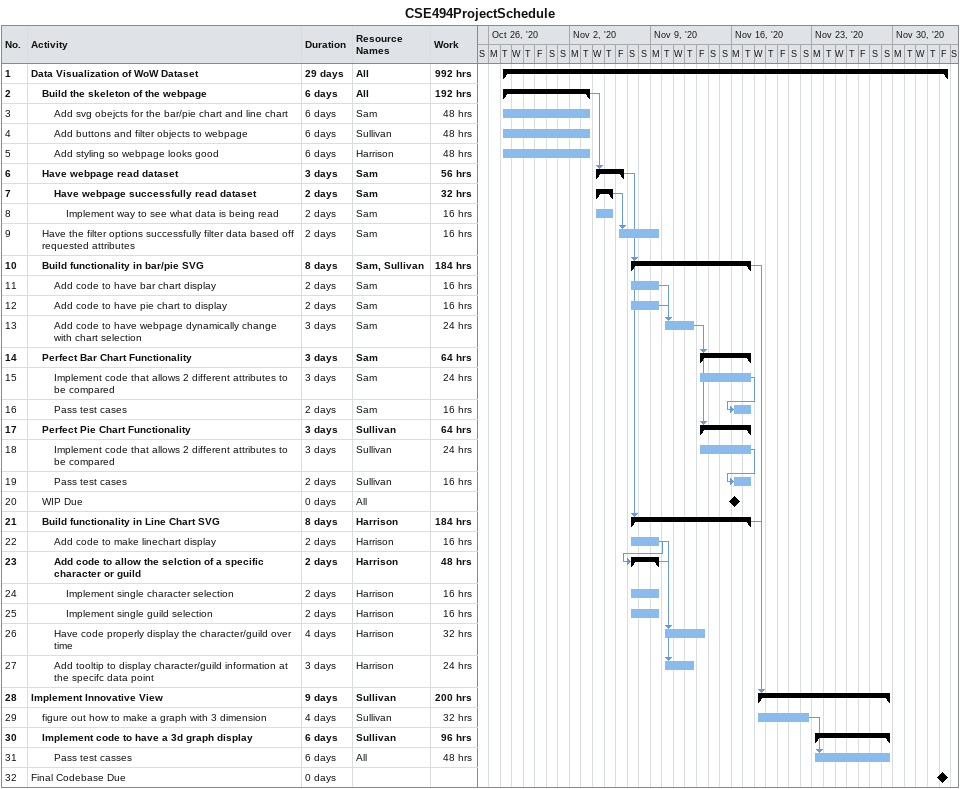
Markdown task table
CSE494ProjectSchedule

| ID | Level | Task | Duration | Start | Finish | Predecessors | Resources | Work (h) |
|---|---|---|---|---|---|---|---|---|
| 1 | 1 | **Data Visualization of WoW Dataset** | 29d | 2020-10-27 | 2020-12-04 |  | All | 992 |
| 2 | 2 | **Build the skeleton of the webpage** | 6d | 2020-10-27 | 2020-11-03 |  | All | 192 |
| 3 | 3 | Add svg obejcts for the bar/pie chart and line chart | 6d | 2020-10-27 | 2020-11-03 |  | Sam | 48 |
| 4 | 3 | Add buttons and filter objects to webpage | 6d | 2020-10-27 | 2020-11-03 |  | Sullivan | 48 |
| 5 | 3 | Add styling so webpage looks good | 6d | 2020-10-27 | 2020-11-03 |  | Harrison | 48 |
| 6 | 2 | **Have webpage read dataset** | 3d | 2020-11-04 | 2020-11-06 | 2 | Sam | 56 |
| 7 | 3 | **Have webpage successfully read dataset** | 2d | 2020-11-04 | 2020-11-05 |  | Sam | 32 |
| 8 | 4 | Implement way to see what data is being read | 2d | 2020-11-04 | 2020-11-05 |  | Sam | 16 |
| 9 | 2 | Have the filter options successfully filter data based off requested attributes | 2d | 2020-11-06 | 2020-11-09 | 7 | Sam | 16 |
| 10 | 2 | **Build functionality in bar/pie SVG** | 8d | 2020-11-07 | 2020-11-17 | 6 | Sam, Sullivan | 184 |
| 11 | 3 | Add code to have bar chart display | 2d | 2020-11-07 | 2020-11-09 |  | Sam | 16 |
| 12 | 3 | Add code to have pie chart to display | 2d | 2020-11-07 | 2020-11-09 |  | Sam | 16 |
| 13 | 3 | Add code to have webpage dynamically change with chart selection | 3d | 2020-11-10 | 2020-11-12 | 11, 12 | Sam | 24 |
| 14 | 2 | **Perfect Bar Chart Functionality** | 3d | 2020-11-13 | 2020-11-17 | 13 | Sam | 64 |
| 15 | 3 | Implement code that allows 2 different attributes to be compared | 3d | 2020-11-13 | 2020-11-17 |  | Sam | 24 |
| 16 | 3 | Pass test cases | 2d | 2020-11-16 | 2020-11-17 | 15 | Sam | 16 |
| 17 | 2 | **Perfect Pie Chart Functionality** | 3d | 2020-11-13 | 2020-11-17 | 13 | Sullivan | 64 |
| 18 | 3 | Implement code that allows 2 different attributes to be compared | 3d | 2020-11-13 | 2020-11-17 |  | Sullivan | 24 |
| 19 | 3 | Pass test cases | 2d | 2020-11-16 | 2020-11-17 | 18 | Sullivan | 16 |
| 20 | 2 | WIP Due | 0d | 2020-11-16 | 2020-11-16 |  | All |  |
| 21 | 2 | **Build functionality in Line Chart SVG** | 8d | 2020-11-07 | 2020-11-17 | 6 | Harrison | 184 |
| 22 | 3 | Add code to make linechart display | 2d | 2020-11-07 | 2020-11-09 |  | Harrison | 16 |
| 23 | 3 | **Add code to allow the selction of a specific character or guild** | 2d | 2020-11-07 | 2020-11-09 | 22 | Harrison | 48 |
| 24 | 4 | Implement single character selection | 2d | 2020-11-07 | 2020-11-09 |  | Harrison | 16 |
| 25 | 4 | Implement single guild selection | 2d | 2020-11-07 | 2020-11-09 |  | Harrison | 16 |
| 26 | 3 | Have code properly display the character/guild over time | 4d | 2020-11-10 | 2020-11-13 | 22 | Harrison | 32 |
| 27 | 3 | Add tooltip to display character/guild information at the specifc data point | 3d | 2020-11-10 | 2020-11-12 | 23 | Harrison | 24 |
| 28 | 1 | **Implement Innovative View** | 9d | 2020-11-18 | 2020-11-29 | 10, 21 | Sullivan | 200 |
| 29 | 2 | figure out how to make a graph with 3 dimension | 4d | 2020-11-18 | 2020-11-22 |  | Sullivan | 32 |
| 30 | 2 | **Implement code to have a 3d graph display** | 6d | 2020-11-23 | 2020-11-29 |  | Sullivan | 96 |
| 31 | 3 | Pass test casses | 6d | 2020-11-23 | 2020-11-29 | 29 | All | 48 |
| 32 | 1 | Final Codebase Due | 0d | 2020-12-04 | 2020-12-04 |  |  |  |
